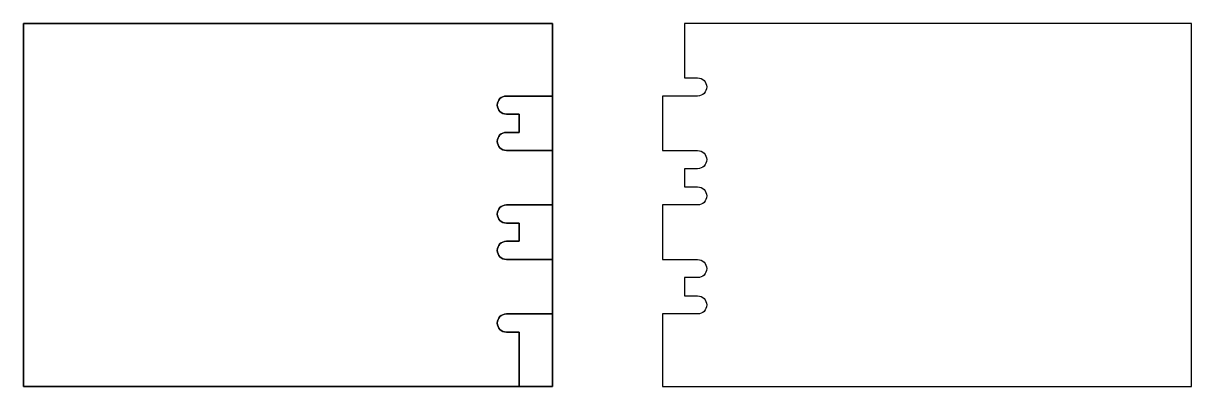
# Model space of a CAD drawing. Extents: x -18 to 512, y -165 to 0.
import ezdxf

# ---------------------------------------------------------------- set-up
doc = ezdxf.new("R2010")
doc.units = 0
doc.layers.add('1', color=7, linetype='CONTINUOUS')

# ---------------------------------------------------------------- blocks, each defined once
blk = doc.blocks.new('*M0')
at = {"layer": '1', "color": 7, "linetype": 'CONTINUOUS'}
for p, q in [((511.96542, -0.00076, -15), (281.96542, -0.00076, -15)), ((281.96542, -0.00076), (281.96542, -0.00076, -15)), ((511.96542, -0.00076), (281.96542, -0.00076)), ((281.96542, -0.00076, -15), (281.96542, -24.75076, -15)), ((281.96542, -0.00076), (281.96542, -24.75076)), ((511.96542, -165.00076, -15), (511.96542, -0.00076, -15)), ((511.96542, -0.00076), (511.96542, -0.00076, -15)), ((511.96542, -165.00076), (511.96542, -0.00076)), ((281.96542, -24.75076), (281.96542, -24.75076, -15)), ((281.96542, -24.75076, -15), (287.84042, -24.75076, -15)), ((281.96542, -24.75076), (287.84042, -24.75076)), ((287.84042, -24.75076), (287.84042, -24.75076, -15)), ((291.96542, -28.87576), (291.96542, -28.87576, -15)), ((287.84042, -33.00076, -15), (271.96542, -33.00076, -15)), ((271.96542, -33.00076), (271.96542, -33.00076, -15)), ((287.84042, -33.00076), (271.96542, -33.00076)), ((271.96542, -33.00076, -15), (271.96542, -57.75076, -15)), ((271.96542, -33.00076), (271.96542, -57.75076)), ((287.84042, -33.00076), (287.84042, -33.00076, -15)), ((287.84042, -33.00076), (287.84042, -33.00076, -15)), ((271.96542, -57.75076), (271.96542, -57.75076, -15)), ((271.96542, -57.75076, -15), (287.84042, -57.75076, -15)), ((271.96542, -57.75076), (287.84042, -57.75076)), ((287.84042, -57.75076), (287.84042, -57.75076, -15)), ((291.96542, -61.87576), (291.96542, -61.87576, -15)), ((287.84042, -66.00076, -15), (281.96542, -66.00076, -15)), ((281.96542, -66.00076), (281.96542, -66.00076, -15)), ((287.84042, -66.00076), (281.96542, -66.00076)), ((281.96542, -66.00076, -15), (281.96542, -74.25076, -15)), ((281.96542, -66.00076), (281.96542, -74.25076)), ((287.84042, -66.00076), (287.84042, -66.00076, -15)), ((287.84042, -66.00076), (287.84042, -66.00076, -15)), ((281.96542, -74.25076), (281.96542, -74.25076, -15)), ((281.96542, -74.25076, -15), (287.84042, -74.25076, -15)), ((281.96542, -74.25076), (287.84042, -74.25076)), ((287.84042, -74.25076), (287.84042, -74.25076, -15)), ((291.96542, -78.37576), (291.96542, -78.37576, -15)), ((287.84042, -82.50076, -15), (271.96542, -82.50076, -15)), ((271.96542, -82.50076), (271.96542, -82.50076, -15)), ((287.84042, -82.50076), (271.96542, -82.50076)), ((271.96542, -82.50076, -15), (271.96542, -107.25076, -15)), ((271.96542, -82.50076), (271.96542, -107.25076)), ((287.84042, -82.50076), (287.84042, -82.50076, -15)), ((287.84042, -82.50076), (287.84042, -82.50076, -15)), ((271.96542, -107.25076), (271.96542, -107.25076, -15)), ((271.96542, -107.25076, -15), (287.84042, -107.25076, -15)), ((271.96542, -107.25076), (287.84042, -107.25076)), ((287.84042, -107.25076), (287.84042, -107.25076, -15)), ((287.84042, -115.50076, -15), (281.96542, -115.50076, -15)), ((281.96542, -115.50076), (281.96542, -115.50076, -15)), ((287.84042, -115.50076), (281.96542, -115.50076)), ((281.96542, -115.50076, -15), (281.96542, -123.75076, -15)), ((281.96542, -115.50076), (281.96542, -123.75076)), ((287.84042, -115.50076), (287.84042, -115.50076, -15)), ((287.84042, -115.50076), (287.84042, -115.50076, -15)), ((291.96542, -111.37576), (291.96542, -111.37576, -15)), ((281.96542, -123.75076), (281.96542, -123.75076, -15)), ((281.96542, -123.75076, -15), (287.84042, -123.75076, -15)), ((281.96542, -123.75076), (287.84042, -123.75076)), ((287.84042, -123.75076), (287.84042, -123.75076, -15)), ((287.84042, -132.00076, -15), (271.96542, -132.00076, -15)), ((271.96542, -132.00076), (271.96542, -132.00076, -15)), ((287.84042, -132.00076), (271.96542, -132.00076)), ((271.96542, -132.00076, -15), (271.96542, -165.00076, -15)), ((271.96542, -132.00076), (271.96542, -165.00076)), ((287.84042, -132.00076), (287.84042, -132.00076, -15)), ((287.84042, -132.00076), (287.84042, -132.00076, -15)), ((291.96542, -127.87576), (291.96542, -127.87576, -15)), ((271.96542, -165.00076), (271.96542, -165.00076, -15)), ((271.96542, -165.00076, -15), (511.96542, -165.00076, -15)), ((271.96542, -165.00076), (511.96542, -165.00076)), ((511.96542, -165.00076), (511.96542, -165.00076, -15))]:
    blk.add_line(p, q, dxfattribs=at)
at = {"layer": '1', "color": 7, "linetype": 'CONTINUOUS', "extrusion": (0, 0, -1)}
for centre in [(-287.84042, -28.87576, 15), (-287.84042, -28.87576), (-287.84042, -61.87576, 15), (-287.84042, -61.87576), (-287.84042, -78.37576, 15), (-287.84042, -78.37576), (-287.84042, -111.37576, 15), (-287.84042, -111.37576), (-287.84042, -127.87576, 15), (-287.84042, -127.87576)]:
    blk.add_arc(centre, 4.125, 90, 270, dxfattribs=at)
blk = doc.blocks.new('*M1')
at = {"layer": '1', "color": 7, "linetype": 'CONTINUOUS'}
for p, q in [((230.03458, -0.00076), (-9.96542, -0.00076)), ((-9.96542, -0.00076), (-9.96542, -165.00076)), ((-9.96542, -165.00076, -15), (-9.96542, -0.00076, -15)), ((-9.96542, -0.00076, -15), (230.03458, -0.00076, -15)), ((-9.96542, -0.00076, -15), (-9.96542, -0.00076)), ((230.03458, -33.00076), (230.03458, -0.00076)), ((230.03458, -0.00076, -15), (230.03458, -165.00076, -15)), ((230.03458, -0.00076, -15), (230.03458, -0.00076)), ((230.03458, -33.00076, -10), (209.15958, -33.00076, -10)), ((230.03458, -33.00076), (230.03458, -33.00076, -10)), ((230.03458, -57.75076, -10), (230.03458, -33.00076, -10)), ((209.15958, -41.25076, -10), (215.03458, -41.25076, -10)), ((215.03458, -41.25076, -10), (215.03458, -49.50076, -10)), ((215.03458, -49.50076, -10), (209.15958, -49.50076, -10)), ((209.15958, -57.75076, -10), (230.03458, -57.75076, -10)), ((230.03458, -57.75076), (230.03458, -57.75076, -10)), ((230.03458, -82.50076), (230.03458, -57.75076)), ((230.03458, -82.50076, -10), (209.15958, -82.50076, -10)), ((230.03458, -82.50076), (230.03458, -82.50076, -10)), ((230.03458, -107.25076, -10), (230.03458, -82.50076, -10)), ((209.15958, -90.75076, -10), (215.03458, -90.75076, -10)), ((215.03458, -90.75076, -10), (215.03458, -99.00076, -10)), ((215.03458, -99.00076, -10), (209.15958, -99.00076, -10)), ((209.15958, -107.25076, -10), (230.03458, -107.25076, -10)), ((230.03458, -107.25076), (230.03458, -107.25076, -10)), ((230.03458, -132.00076), (230.03458, -107.25076)), ((230.03458, -132.00076, -10), (209.15958, -132.00076, -10)), ((230.03458, -132.00076), (230.03458, -132.00076, -10)), ((230.03458, -165.00076, -10), (230.03458, -132.00076, -10)), ((209.15958, -140.25076, -10), (215.03458, -140.25076, -10)), ((215.03458, -140.25076, -10), (215.03458, -165.00076, -10)), ((-9.96542, -165.00076), (215.03458, -165.00076)), ((230.03458, -165.00076, -15), (-9.96542, -165.00076, -15)), ((-9.96542, -165.00076, -15), (-9.96542, -165.00076)), ((215.03458, -165.00076), (215.03458, -165.00076, -10)), ((215.03458, -165.00076, -10), (230.03458, -165.00076, -10)), ((230.03458, -165.00076, -15), (230.03458, -165.00076, -10))]:
    blk.add_line(p, q, dxfattribs=at)
for centre in [(209.15958, -37.12576, -10), (209.15958, -53.62576, -10), (209.15958, -86.62576, -10), (209.15958, -103.12576, -10), (209.15958, -136.12576, -10)]:
    blk.add_arc(centre, 4.125, 90, 270, dxfattribs=at)
blk = doc.blocks.new('*M2')
at = {"layer": '1', "color": 7, "linetype": 'CONTINUOUS'}
for p, q in [((209.15958, -33.00076), (209.15958, -33.00076, -10)), ((209.15958, -33.00076), (209.15958, -33.00076, -10)), ((209.15958, -33.00076), (230.03458, -33.00076)), ((205.03458, -37.12576), (205.03458, -37.12576, -10)), ((209.15958, -41.25076), (209.15958, -41.25076, -10)), ((215.03458, -41.25076), (209.15958, -41.25076)), ((215.03458, -41.25076), (215.03458, -41.25076, -10)), ((215.03458, -49.50076), (215.03458, -41.25076)), ((209.15958, -49.50076), (209.15958, -49.50076, -10)), ((209.15958, -49.50076), (209.15958, -49.50076, -10)), ((209.15958, -49.50076), (215.03458, -49.50076)), ((215.03458, -49.50076), (215.03458, -49.50076, -10)), ((205.03458, -53.62576), (205.03458, -53.62576, -10)), ((209.15958, -57.75076), (209.15958, -57.75076, -10)), ((230.03458, -57.75076), (209.15958, -57.75076)), ((209.15958, -82.50076), (209.15958, -82.50076, -10)), ((209.15958, -82.50076), (209.15958, -82.50076, -10)), ((209.15958, -82.50076), (230.03458, -82.50076)), ((205.03458, -86.62576), (205.03458, -86.62576, -10)), ((209.15958, -90.75076), (209.15958, -90.75076, -10)), ((215.03458, -90.75076), (209.15958, -90.75076)), ((215.03458, -90.75076), (215.03458, -90.75076, -10)), ((215.03458, -99.00076), (215.03458, -90.75076)), ((209.15958, -99.00076), (209.15958, -99.00076, -10)), ((209.15958, -99.00076), (209.15958, -99.00076, -10)), ((209.15958, -99.00076), (215.03458, -99.00076)), ((215.03458, -99.00076), (215.03458, -99.00076, -10)), ((205.03458, -103.12576), (205.03458, -103.12576, -10)), ((209.15958, -107.25076), (209.15958, -107.25076, -10)), ((230.03458, -107.25076), (209.15958, -107.25076)), ((209.15958, -132.00076), (209.15958, -132.00076, -10)), ((209.15958, -132.00076), (209.15958, -132.00076, -10)), ((209.15958, -132.00076), (230.03458, -132.00076)), ((205.03458, -136.12576), (205.03458, -136.12576, -10)), ((209.15958, -140.25076), (209.15958, -140.25076, -10)), ((215.03458, -140.25076), (209.15958, -140.25076)), ((215.03458, -140.25076), (215.03458, -140.25076, -10)), ((215.03458, -165.00076), (215.03458, -140.25076))]:
    blk.add_line(p, q, dxfattribs=at)
at = {"layer": '1', "color": 7, "linetype": 'CONTINUOUS', "extrusion": (0, 0, -1)}
for centre in [(-209.15958, -37.12576), (-209.15958, -53.62576), (-209.15958, -86.62576), (-209.15958, -103.12576), (-209.15958, -136.12576)]:
    blk.add_arc(centre, 4.125, 270, 90, dxfattribs=at)
blk = doc.blocks.new('*M3')
at = {"layer": '1', "color": 7, "linetype": 'CONTINUOUS'}
for name in ['*M1', '*M2']:
    blk.add_blockref(name, (0, 0), dxfattribs=at)

msp = doc.modelspace()

# ---------------------------------------------------------------- block references
at = {"layer": '1', "color": 7, "linetype": 'CONTINUOUS'}
for name, p in [('*M3', (-8.06916, 0)), ('*M0', (0, 0))]:
    msp.add_blockref(name, p, dxfattribs=at)

doc.saveas('drawing.dxf')
